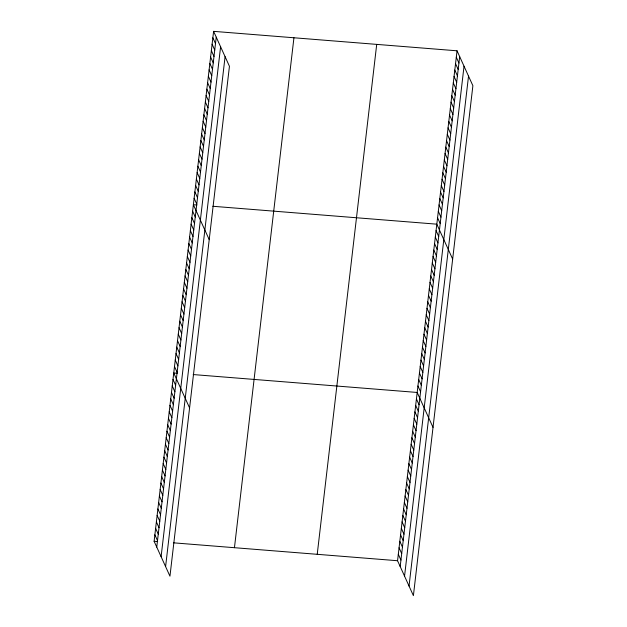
<?xml version="1.0" encoding="UTF-8"?>
<svg xmlns="http://www.w3.org/2000/svg" width="627" height="627" viewBox="0 0 627 627"><rect width="100%" height="100%" fill="white"/><g stroke="black" fill="none" stroke-linecap="round" stroke-linejoin="round"><path stroke-width="0.94" d="M213.603 31.35L229.443 66.274L169.956 576.197L154.117 541.281L213.603 31.35L457.044 50.803L472.883 85.719L413.397 595.65L397.557 560.726L457.044 50.803M156.75 547.097L216.244 37.165M161.108 556.698L220.602 46.766M165.599 566.596L225.085 56.665M234.451 547.7L293.938 37.769M317.223 554.315L376.709 44.384M400.191 566.542L459.677 56.61M404.548 576.15L464.035 66.219M409.039 586.041L468.526 76.11M196.909 205.005L193.382 204.723L209.222 239.647M212.804 206.275L436.815 224.176L452.655 259.092M177.276 373.284L173.75 373.002L189.589 407.926M193.171 374.554L417.182 392.455L433.022 427.371M154.117 541.281L157.651 541.563M173.538 542.833L397.557 560.726M456.291 57.222L458.933 63.029M455.547 63.64L458.18 69.456M454.794 70.059L457.436 75.875M454.05 76.486L456.683 82.294M453.297 82.905L455.931 88.721M452.545 89.324L455.186 95.139M451.801 95.751L454.434 101.558M451.048 102.17L453.689 107.985M450.304 108.589L452.937 114.404M449.551 115.015L452.185 120.823M448.807 121.434L451.44 127.25M448.054 127.853L450.688 133.669M447.302 134.28L449.943 140.087M446.557 140.699L449.191 146.506M445.805 147.118L448.446 152.933M445.06 153.537L447.694 159.352M444.308 159.963L446.941 165.771M443.555 166.382L446.197 172.198M442.811 172.801L445.444 178.617M442.059 179.228L444.7 185.036M441.314 185.647L443.947 191.462M440.562 192.066L443.195 197.881M439.817 198.493L442.45 204.3M439.065 204.911L441.698 210.727M438.312 211.33L440.953 217.146M437.568 217.757L440.201 223.565M436.063 230.65L438.696 236.457M435.31 237.124L437.944 242.931M434.55 243.589L437.191 249.405M433.798 250.063L436.431 255.879M433.045 256.537L435.679 262.345M432.285 263.011L434.926 268.818M431.533 269.485L434.166 275.292M430.773 275.951L433.414 281.766M430.02 282.424L432.661 288.24M429.268 288.898L431.901 294.706M428.507 295.372L431.149 301.179M427.755 301.846L430.396 307.653M427.003 308.312L429.636 314.127M426.242 314.785L428.884 320.601M425.49 321.259L428.131 327.067M424.738 327.733L427.371 333.54M423.977 334.207L426.619 340.014M423.225 340.673L425.858 346.488M422.473 347.146L425.106 352.962M421.712 353.62L424.354 359.428M420.96 360.094L423.593 365.902M420.208 366.568L422.841 372.375M419.447 373.034L422.089 378.849M418.695 379.507L421.328 385.323M417.943 385.981L420.576 391.789M416.43 398.929L419.063 404.736M415.677 405.395L418.311 411.21M414.917 411.868L417.558 417.684M414.165 418.342L416.798 424.15M413.412 424.816L416.046 430.624M412.652 431.29L415.293 437.097M411.9 437.756L414.533 443.571M411.147 444.229L413.781 450.045M410.387 450.703L413.028 456.511M409.635 457.177L412.268 462.985M408.882 463.651L411.516 469.458M212.859 37.769L215.492 43.584M408.122 470.117L410.763 475.932M212.106 44.196L214.747 50.003M407.37 476.591L410.003 482.406M211.362 50.615L213.995 56.43M406.617 483.064L409.251 488.872M210.609 57.033L213.243 62.849M405.857 489.538L408.498 495.346M209.857 63.46L212.498 69.268M405.105 496.004L407.738 501.819M209.112 69.879L211.746 75.687M404.352 502.478L406.986 508.293M208.36 76.298L211.001 82.113M403.592 508.952L406.233 514.767M207.615 82.717L210.249 88.532M402.84 515.425L405.473 521.233M206.863 89.144L209.496 94.951M402.087 521.899L404.721 527.707M206.111 95.563L208.752 101.378M401.327 528.365L403.968 534.18M205.366 101.982L207.999 107.797M400.575 534.839L403.208 540.654M204.614 108.408L207.255 114.216M399.822 541.313L402.456 547.128M203.869 114.827L206.502 120.643M399.062 547.786L401.703 553.594M203.117 121.246L205.758 127.062M398.31 554.26L400.943 560.068M202.372 127.673L205.005 133.48M201.62 134.092L204.253 139.907M200.867 140.511L203.509 146.326M200.123 146.937L202.756 152.745M199.37 153.356L202.012 159.164M198.626 159.775L201.259 165.591M197.873 166.202L200.507 172.01M197.129 172.621L199.762 178.429M196.376 179.04L199.01 184.855M195.624 185.459L198.265 191.274M194.879 191.886L197.513 197.693M194.127 198.304L196.768 204.12M192.622 211.197L195.263 217.013M191.87 217.671L194.503 223.486M191.117 224.145L193.751 229.952M190.357 230.618L192.998 236.426M189.605 237.084L192.238 242.9M188.852 243.558L191.486 249.374M188.092 250.032L190.733 255.847M187.34 256.506L189.973 262.313M186.587 262.979L189.221 268.787M185.827 269.445L188.468 275.261M185.075 275.919L187.708 281.735M184.322 282.393L186.956 288.208M183.562 288.867L186.203 294.674M182.81 295.341L185.443 301.148M182.057 301.806L184.691 307.622M181.297 308.28L183.938 314.096M180.545 314.754L183.178 320.569M179.792 321.228L182.426 327.035M179.032 327.702L181.673 333.509M178.28 334.167L180.913 339.983M177.519 340.641L180.161 346.457M176.767 347.115L179.408 352.93M176.015 353.589L178.648 359.396M175.254 360.063L177.896 365.87M174.502 366.529L177.143 372.344M172.989 379.476L175.631 385.291M172.237 385.95L174.878 391.757M171.484 392.424L174.118 398.231M170.724 398.89L173.365 404.705M169.972 405.363L172.605 411.179M169.219 411.837L171.853 417.653M168.459 418.311L171.1 424.118M167.707 424.785L170.34 430.592M166.954 431.251L169.588 437.066M166.194 437.724L168.835 443.54M165.442 444.198L168.075 450.014M164.689 450.672L167.323 456.48M163.929 457.146L166.57 462.953M163.177 463.612L165.81 469.427M162.424 470.085L165.058 475.901M161.664 476.559L164.305 482.375M160.912 483.033L163.545 488.841M160.159 489.507L162.793 495.314M159.399 495.973L162.04 501.788M158.647 502.446L161.28 508.262M157.894 508.92L160.528 514.736M157.134 515.394L159.775 521.202M156.382 521.868L159.015 527.675M155.629 528.334L158.263 534.149M154.869 534.807L157.51 540.623"/></g></svg>
